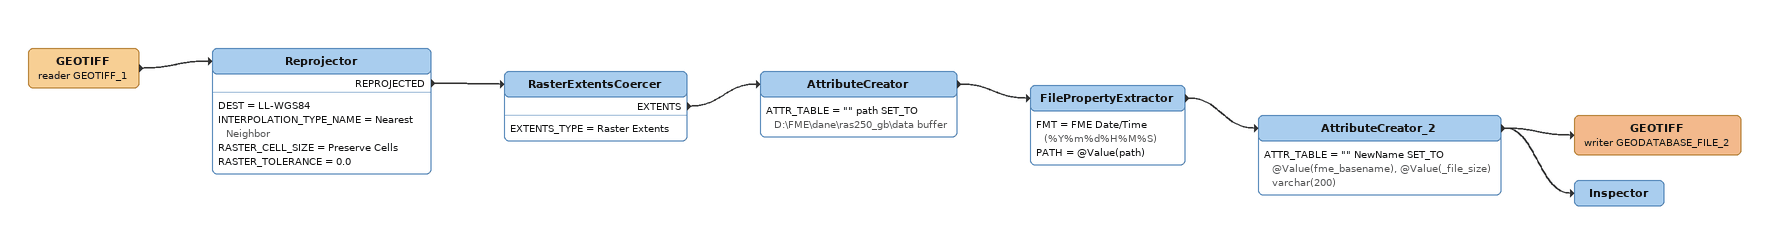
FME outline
GEOTIFF (reader GEOTIFF_1)
    -> Reprojector
Reprojector
    DEST = LL-WGS84
    INTERPOLATION_TYPE_NAME = Nearest Neighbor
    RASTER_CELL_SIZE = Preserve Cells
    RASTER_TOLERANCE = 0.0
    REPROJECTED -> RasterExtentsCoercer
RasterExtentsCoercer
    EXTENTS_TYPE = Raster Extents
    EXTENTS -> AttributeCreator
AttributeCreator
    ATTR_TABLE = "" path SET_TO D:\FME\dane\ras250_gb\data buffer
    -> FilePropertyExtractor
FilePropertyExtractor
    FMT = FME Date/Time (%Y%m%d%H%M%S)
    PATH = @Value(path)
    -> AttributeCreator_2
AttributeCreator_2
    ATTR_TABLE = "" NewName SET_TO @Value(fme_basename), @Value(_file_size) varchar(200)
    -> GEOTIFF (writer GEODATABASE_FILE_2)
    -> Inspector
GEOTIFF (writer GEODATABASE_FILE_2)
Inspector
